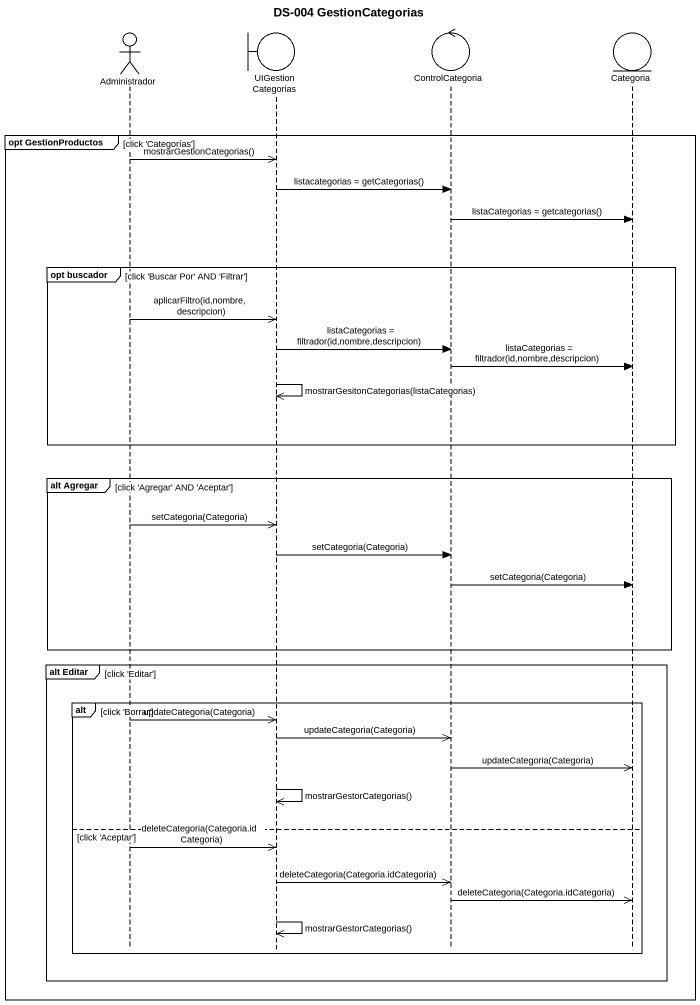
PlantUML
@startuml
title DS-004 GestionCategorias
hide footbox
actor Administrador
boundary UIGestionCategorias
control ControlCategoria
entity Categoria

group opt GestionProductos [click 'Categorías']
  Administrador ->> UIGestionCategorias : mostrarGestionCategorias()
  UIGestionCategorias -> ControlCategoria : listacategorias = getCategorias()
  ControlCategoria -> Categoria : listaCategorias = getcategorias()
  group opt buscador [click 'Buscar Por' AND 'Filtrar']
    Administrador ->> UIGestionCategorias : aplicarFiltro(id,nombre,descripcion)
    UIGestionCategorias -> ControlCategoria : listaCategorias = filtrador(id,nombre,descripcion)
    ControlCategoria -> Categoria : listaCategorias = filtrador(id,nombre,descripcion)
    UIGestionCategorias ->> UIGestionCategorias : mostrarGesitonCategorias(listaCategorias)
  end
  group alt Agregar [click 'Agregar' AND 'Aceptar']
    Administrador ->> UIGestionCategorias : setCategoria(Categoria)
    UIGestionCategorias -> ControlCategoria : setCategoria(Categoria)
    ControlCategoria -> Categoria : setCategoria(Categoria)
  end
  group alt Editar [click 'Editar']
    alt click 'Borrar'
      Administrador ->> UIGestionCategorias : updateCategoria(Categoria)
      UIGestionCategorias ->> ControlCategoria : updateCategoria(Categoria)
      ControlCategoria ->> Categoria : updateCategoria(Categoria)
      UIGestionCategorias ->> UIGestionCategorias : mostrarGestorCategorias()
    else click 'Aceptar'
      Administrador ->> UIGestionCategorias : deleteCategoria(Categoria.idCategoria)
      UIGestionCategorias ->> ControlCategoria : deleteCategoria(Categoria.idCategoria)
      ControlCategoria ->> Categoria : deleteCategoria(Categoria.idCategoria)
      UIGestionCategorias ->> UIGestionCategorias : mostrarGestorCategorias()
    end
  end
end
@enduml
